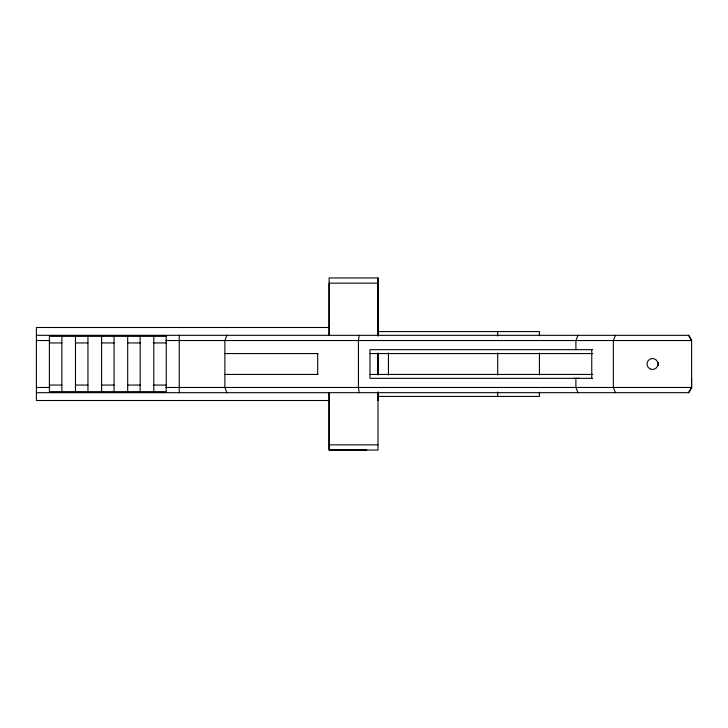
<?xml version="1.0" encoding="UTF-8"?>
<svg xmlns="http://www.w3.org/2000/svg" width="728" height="728" viewBox="0 0 728 728"><rect width="100%" height="100%" fill="white"/><g stroke="black" fill="none" stroke-linecap="round" stroke-linejoin="round"><path stroke-width="1.09" d="M377.996 392.31L377.996 450.05L329.101 450.05L329.101 392.683L329.101 450.05L366.785 450.05M378.005 374.192L377.996 353.808M378.005 335.69L378.005 277.95L329.111 277.95L329.111 335.317L329.138 283.165L378.005 283.165M359.15 335.317L358.449 340.531L358.449 387.469L359.15 392.683M226.799 335.317L224.879 340.531L224.879 387.469L226.799 392.683M578.032 335.317L575.903 340.531L575.903 349.658M615.497 335.317L613.367 340.531L613.367 387.469L615.497 392.683M691.6 378.342L691.6 387.469L688.97 392.683L36.4 392.683M688.351 392.683L691.6 387.469L691.6 340.531L688.97 335.317L36.4 335.317M329.202 327.491L36.4 327.491L36.4 400.509L329.202 400.509M378.005 331.577L539.421 331.577L539.421 335.79M36.4 340.531L50.005 340.531M165.647 340.531L691.6 340.531L688.351 335.317M49.386 342.943L61.853 342.943M75.485 342.943L87.952 342.943M101.592 342.943L114.059 342.943M127.691 342.943L140.158 342.943M153.799 342.943L166.257 342.943M592.729 349.658L369.997 349.658L369.997 378.342L592.729 378.342M224.879 353.571L317.872 353.571M369.997 353.571L592.729 353.571M224.879 374.429L317.872 374.429M369.997 374.429L592.729 374.438M573.6 378.342L579.47 378.342M49.386 385.057L61.853 385.057M75.485 385.057L87.952 385.057M101.592 385.057L114.059 385.057M127.691 385.057L140.158 385.057M153.799 385.057L166.257 385.057M36.4 387.469L50.005 387.469M165.647 387.469L691.6 387.469M378.005 396.423L539.421 396.423L539.421 392.21M329.101 444.835L377.996 444.835M578.032 392.683L575.903 387.469L575.903 378.342M658.403 362.317L658.403 365.684M591.764 349.658L591.764 378.342M539.421 352.971L539.421 375.029M497.697 331.577L497.697 336.045M497.697 352.971L497.697 375.029M497.697 391.955L497.697 396.423M388.434 352.934L388.434 375.066M378.005 277.95L378.005 336.045M378.005 352.934L378.005 375.066M378.005 391.955L378.005 400.509M317.699 353.571L317.699 374.429M179.252 335.317L179.252 392.683M153.799 336.345L153.799 391.655M140.158 336.345L140.158 391.655M127.691 336.345L127.691 391.655M114.059 336.345L114.059 391.655M101.592 336.345L101.592 391.655M87.952 336.345L87.952 391.655M75.485 336.345L75.485 391.655M61.853 336.345L61.853 391.655M166.257 336.345L49.386 336.345L49.386 391.655L166.257 391.655L166.257 336.345M649.749 368.741A5.478 5.478 0 0 0 657.957 364A5.478 5.478 0 0 0 649.749 359.259A5.478 5.478 0 0 0 649.749 368.741"/></g></svg>
